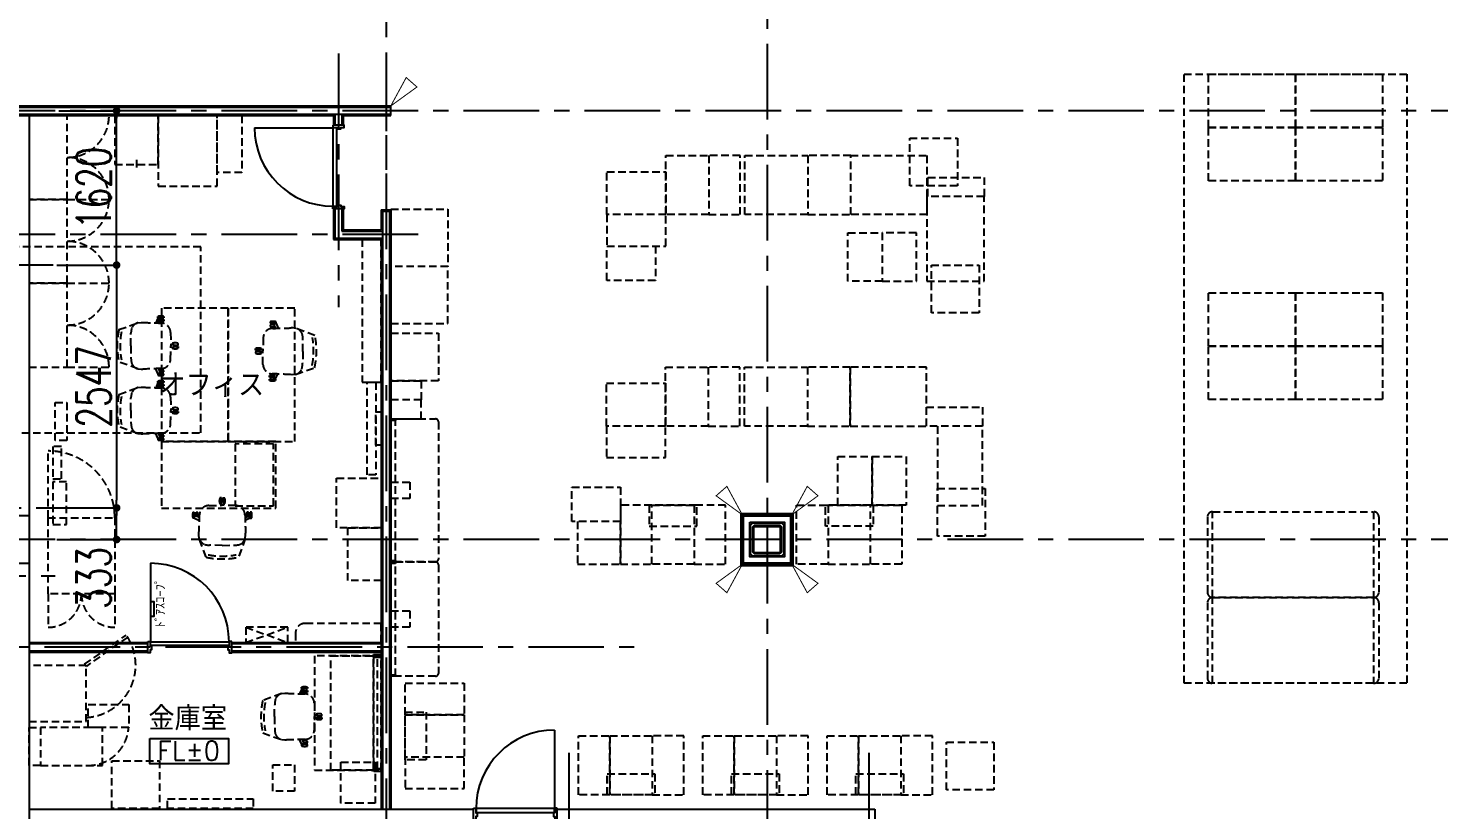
# Model space of a CAD drawing. Extents: x -119186 to 98821, y 1814 to 147180.
# Drawn here: x 23053 to 37861, y 29347 to 37548 of the extents above; entities that cross this region are included whole.
import ezdxf
from ezdxf.enums import TextEntityAlignment as Align

# ---------------------------------------------------------------- set-up
doc = ezdxf.new("R2010")
doc.units = 0
doc.header["$LTSCALE"] = 12.7
doc.header["$MEASUREMENT"] = 0
doc.header["$PDMODE"] = 1
doc.header["$PDSIZE"] = -2
for name, pattern in [('CENTER', [2, 1.25, -0.25, 0.25, -0.25]), ('DASH_0', [8, 6.299213, -1.700787]), ('HIDDEN2', [0.1875, 0.125, -0.0625])]:
    doc.linetypes.add(name, pattern=pattern)
doc.layers.get('0').update_dxf_attribs({"linetype": 'CONTINUOUS'})
doc.layers.get('DEFPOINTS').update_dxf_attribs({"color": 1, "linetype": 'CONTINUOUS'})
for name, color, linetype in [('50 zones', 3, 'CONTINUOUS'), ('80_SHELL_TEXT', 7, 'CONTINUOUS'), ('A_内装凡例', 7, 'CONTINUOUS'), ('A_寸法', 9, 'CONTINUOUS'), ('A_建築（下図）', 8, 'CONTINUOUS'), ('A_建築（什器）', 8, 'CONTINUOUS'), ('A_建築（建具）', 2, 'CONTINUOUS'), ('A_建築（新設・仕上げ）', 2, 'CONTINUOUS'), ('A_建築（軽鉄下地）', 8, 'CONTINUOUS'), ('A_通り芯', 8, 'CENTER')]:
    doc.layers.add(name, color=color, linetype=linetype)
doc.styles.add('Dim', font='simplex.shx', dxfattribs={"width": 0.7, "bigfont": 'extfont2.shx'})
doc.styles.add('MUSER', font='SIMPLEX.shx', dxfattribs={"height": 300, "bigfont": 'BIGFONT.shx'})
doc.styles.get("Standard").update_dxf_attribs({"font": 'txt', "bigfont": 'BIGFONT.SHX'})
doc.dimstyles.new('1-200', dxfattribs={"dimscale": 200, "dimtxt": 3, "dimasz": 1, "dimexe": 1, "dimexo": 1, "dimgap": 1, "dimtad": 1, "dimdec": 0, "dimtxsty": 'Dim', "dimblk": 'DOT', "dimcen": 2.5, "dimadec": 0, "dimazin": 0, "dimtfac": 1, "dimtdec": 0, "dimtix": 1, "dimtmove": 2, "dimatfit": 3, "dimldrblk": '引出線', "dimfxl": 1, "dimlwd": -1, "dimlwe": -1, "dimarcsym": 0})

# ---------------------------------------------------------------- blocks, each defined once
blk = doc.blocks.new('_Dot')
at = {"color": 0, "linetype": 'ByBlock', "lineweight": -2}
blk.add_line((-0.5, 0), (-1, 0), dxfattribs=at)
at = {"color": 0, "linetype": 'ByBlock', "const_width": 0.5}
blk.add_lwpolyline([(-0.25, 0, 1), (0.25, 0, 1)], format="xyb", close=True, dxfattribs=at)
blk = doc.blocks.new('*D31')
at = {"layer": 'A_寸法', "color": 0, "transparency": 16777216}
for p, q in [((23374, 36683), (23981, 36683)), ((23981, 35143), (23981, 36603)), ((23352, 35063), (23981, 35063))]:
    blk.add_line(p, q, dxfattribs=at)
at = {"layer": 'DEFPOINTS', "color": 0, "transparency": 16777216}
for p in [(23374, 36683), (23981, 36683), (23352, 35063)]:
    blk.add_point(p, dxfattribs=at)
at = {"layer": 'A_寸法', "color": 0, "transparency": 16777216, "xscale": 80, "yscale": 80, "zscale": 80}
for p, rotation in [((23981, 36683), 90), ((23981, 35063), 270)]:
    blk.add_blockref('_Dot', p, dxfattribs=dict(at, rotation=rotation))
at = {"layer": 'A_寸法', "color": 0, "transparency": 16777216, "insert": (23741, 35873), "char_height": 360, "attachment_point": 5, "rotation": 90, "style": 'Dim'}
blk.add_mtext('1620', dxfattribs=at)
blk = doc.blocks.new('引出線')
at = {"color": 0, "linetype": 'ByBlock'}
for points in [[(0, 0), (-1.96, -0.4)], [(-1, 0), (0, 0)]]:
    blk.add_lwpolyline(points, dxfattribs=at)
blk = doc.blocks.new('*D33')
at = {"layer": 'A_寸法', "color": 0, "transparency": 16777216}
for p, q in [((23352, 35063), (23981, 35063)), ((23981, 34983), (23981, 32595)), ((23374, 32515), (23981, 32515))]:
    blk.add_line(p, q, dxfattribs=at)
at = {"layer": 'DEFPOINTS', "color": 0, "transparency": 16777216}
for p in [(23352, 35063), (23374, 32515), (23981, 32515)]:
    blk.add_point(p, dxfattribs=at)
at = {"layer": 'A_寸法', "color": 0, "transparency": 16777216, "xscale": 80, "yscale": 80, "zscale": 80}
for p, rotation in [((23981, 35063), 90), ((23981, 32515), 270)]:
    blk.add_blockref('_Dot', p, dxfattribs=dict(at, rotation=rotation))
at = {"layer": 'A_寸法', "color": 0, "transparency": 16777216, "insert": (23741, 33789), "char_height": 360, "attachment_point": 5, "rotation": 90, "style": 'Dim'}
blk.add_mtext('2547', dxfattribs=at)
blk = doc.blocks.new('*D34')
at = {"layer": 'A_寸法', "color": 0, "transparency": 16777216}
for p, q in [((23374, 32515), (23981, 32515)), ((23981, 32263), (23981, 32435)), ((23352, 32183), (23981, 32183))]:
    blk.add_line(p, q, dxfattribs=at)
at = {"layer": 'DEFPOINTS', "color": 0, "transparency": 16777216}
for p in [(23374, 32515), (23981, 32515), (23352, 32183)]:
    blk.add_point(p, dxfattribs=at)
at = {"layer": 'A_寸法', "color": 0, "transparency": 16777216, "xscale": 80, "yscale": 80, "zscale": 80}
for p, rotation in [((23981, 32515), 90), ((23981, 32183), 270)]:
    blk.add_blockref('_Dot', p, dxfattribs=dict(at, rotation=rotation))
at = {"layer": 'A_寸法', "color": 0, "transparency": 16777216, "insert": (23741, 31780), "char_height": 360, "attachment_point": 5, "rotation": 90, "style": 'Dim'}
blk.add_mtext('333', dxfattribs=at)

msp = doc.modelspace()

# ---------------------------------------------------------------- linework, layer by layer
at = {"layer": '50 zones', "color": 8, "linetype": 'DASH_0', "ltscale": 2}
msp.add_lwpolyline([(26809.13, 36628.14), (26809.13, 35642.64)], dxfattribs=at)
at = {"layer": '80_SHELL_TEXT', "color": 8}
msp.add_lwpolyline([(24330.53, 30093.68), (25154.88, 30093.68), (25154.88, 29829.07), (24330.53, 29829.07)], close=True, dxfattribs=at)
at = {"layer": 'A_内装凡例', "color": 1, "true_color": 0xff0000, "const_width": 10.29}
for points in [[(26859.13, 36732.64), (27133.71, 36931.72), (27020.9, 37030.73), (26859.13, 36732.64)], [(30549.13, 32442.64), (30274.55, 32641.72), (30387.36, 32740.73), (30549.13, 32442.64)], [(31069.13, 32442.64), (31343.71, 32641.72), (31230.9, 32740.73), (31069.13, 32442.64)], [(30549.13, 31922.64), (30274.55, 31723.56), (30387.36, 31624.55), (30549.13, 31922.64)], [(31069.13, 31922.64), (31343.71, 31723.56), (31230.9, 31624.55), (31069.13, 31922.64)]]:
    msp.add_lwpolyline(points, dxfattribs=at)
at = {"layer": 'A_内装凡例', "color": 150, "true_color": 0x007fff, "const_width": 45.71}
msp.add_lwpolyline([(30549.13, 32442.64), (31069.13, 32442.64), (31069.13, 31922.64), (30549.13, 31922.64)], close=True, dxfattribs=at)
at = {"layer": 'A_建築（下図）', "color": 8}
for p, q in [((22556.63, 32435.14), (23061.63, 32435.14)), ((23061.63, 32435.14), (23061.63, 31930.14)), ((23061.63, 31930.14), (22556.63, 31930.14))]:
    msp.add_line(p, q, dxfattribs=at)
at = {"layer": 'A_建築（下図）', "color": 8, "flags": 128}
msp.add_lwpolyline([(30659.13, 32357.64), (30959.13, 32357.64), (30984.13, 32332.64), (30984.13, 32032.64), (30959.13, 32007.64), (30659.13, 32007.64), (30634.13, 32032.64), (30634.13, 32332.64), (30659.13, 32357.64)], close=True, dxfattribs=at)
at = {"layer": 'A_建築（下図）', "color": 8, "linetype": 'Continuous', "flags": 128}
for points in [[(30942.13, 32032.64), (30676.13, 32032.64), (30659.13, 32049.64), (30659.13, 32315.64), (30676.13, 32332.64), (30942.13, 32332.64), (30959.13, 32315.64), (30959.13, 32049.64), (30942.13, 32032.64)], [(30942.13, 32044.64), (30676.13, 32044.64), (30671.13, 32049.64), (30671.13, 32315.64), (30676.13, 32320.64), (30942.13, 32320.64), (30947.13, 32315.64), (30947.13, 32049.64), (30942.13, 32044.64)]]:
    msp.add_lwpolyline(points, close=True, dxfattribs=at)
at = {"layer": 'A_建築（什器）', "color": 8, "linetype": 'HIDDEN2', "ltscale": 50}
for p, q in [((23061.63, 36632.64), (23061.63, 35752.64)), ((23461.63, 36632.64), (23061.63, 36632.64)), ((23461.63, 36632.64), (23901.63, 36632.64)), ((23461.63, 35752.64), (23461.63, 36632.64)), ((24416.63, 36632.64), (23961.63, 36632.64)), ((23961.63, 36632.64), (23961.63, 36117.64)), ((25036.63, 36632.64), (24416.63, 36632.64)), ((24416.63, 36632.64), (24416.63, 35890.64)), ((24416.63, 36117.64), (24416.63, 36632.64)), ((25036.63, 36032.64), (25036.63, 36632.64)), ((25036.63, 36632.64), (25296.63, 36632.64)), ((25036.63, 35890.64), (25036.63, 36632.64)), ((25296.63, 36632.64), (25296.63, 36032.64)), ((24189.13, 36167.64), (24189.13, 36067.64)), ((23961.63, 36117.64), (24416.63, 36117.64)), ((25296.63, 36032.64), (25036.63, 36032.64)), ((24416.63, 35890.64), (25036.63, 35890.64)), ((23061.63, 35752.64), (23061.63, 34872.64)), ((23461.63, 35752.64), (23061.63, 35752.64)), ((23061.63, 35752.64), (23461.63, 35752.64)), ((23461.63, 35752.64), (23901.63, 35752.64)), ((23461.63, 35752.64), (23901.63, 35752.64)), ((23461.63, 34872.64), (23461.63, 35752.64)), ((24863.41, 35252.64), (21913.42, 35252.64)), ((24863.41, 33303.02), (24863.41, 35252.64)), ((26759.13, 35332.64), (26559.13, 35332.64)), ((26559.13, 35332.64), (26559.13, 33832.64)), ((26759.13, 33832.64), (26759.13, 35332.64)), ((23061.63, 34872.64), (23061.63, 33992.64)), ((23461.63, 34872.64), (23061.63, 34872.64)), ((23061.63, 34872.64), (23461.63, 34872.64)), ((23461.63, 34872.64), (23901.63, 34872.64)), ((23461.63, 34872.64), (23901.63, 34872.64)), ((23461.63, 33992.64), (23461.63, 34872.64)), ((24414.5, 34506.89), (24391.2, 34455.7)), ((24414, 34509.59), (24414, 34523.78)), ((24466.86, 34509.17), (24432.18, 34509.17)), ((24451.19, 34612.03), (24451.19, 33212.03)), ((25151.19, 34612.03), (24451.19, 34612.03)), ((24466.86, 34490.05), (24466.86, 34509.17)), ((24476.62, 34509.17), (24466.86, 34509.17)), ((24476.62, 34523.78), (24476.62, 34509.17)), ((25151.19, 34612.03), (25151.19, 33212.03)), ((25851.19, 34612.03), (25151.19, 34612.03)), ((25151.19, 33212.03), (25151.19, 34612.03)), ((25851.19, 33212.03), (25851.19, 34612.03)), ((24005.38, 34385.76), (24203.29, 34457.17)), ((24203.29, 34457.17), (24239.25, 34460.67)), ((24239.25, 34460.67), (24256.43, 34460.67)), ((24420.56, 34454.93), (24434.51, 34494.34)), ((24433.22, 34490.05), (24466.86, 34490.05)), ((24466.86, 34490.05), (24476.62, 34490.05)), ((24476.62, 34490.05), (24476.62, 34473.63)), ((24547.32, 34356.14), (24549.91, 34215.67)), ((25592.66, 34434.82), (25592.48, 34418.41)), ((25602.42, 34434.71), (25592.66, 34434.82)), ((25593.04, 34468.55), (25592.88, 34453.94)), ((25592.88, 34453.94), (25602.63, 34453.83)), ((25602.42, 34434.71), (25602.63, 34453.83)), ((25636.06, 34434.34), (25602.42, 34434.71)), ((25602.63, 34453.83), (25637.32, 34453.45)), ((25648.34, 34399.08), (25634.82, 34438.65)), ((25654.97, 34450.97), (25677.7, 34399.52)), ((25655.5, 34453.67), (25655.66, 34467.86)), ((25829.69, 34402.81), (25812.51, 34403)), ((25865.61, 34398.91), (25829.69, 34402.81)), ((26062.72, 34325.31), (25865.61, 34398.91)), ((24129.06, 34215.67), (24131.05, 34348.34)), ((24129.06, 34215.67), (24131.05, 34091.08)), ((24547.32, 34075.2), (24549.91, 34215.67)), ((24549.67, 34228.03), (24579.69, 34228.6)), ((24564.9, 34240.7), (24564.9, 34228.6)), ((24586.46, 34224.14), (24619.98, 34224.14)), ((24586.46, 34207.19), (24619.98, 34207.19)), ((24619.98, 34224.14), (24619.98, 34215.67)), ((24619.98, 34224.14), (24627.07, 34224.14)), ((24619.98, 34207.19), (24619.98, 34215.67)), ((24619.98, 34207.19), (24627.07, 34207.19)), ((24627.07, 34224.14), (24627.07, 34240.7)), ((24627.07, 34207.19), (24627.07, 34190.63)), ((25520.48, 34301.7), (25516.34, 34161.27)), ((25937.16, 34156.6), (25936.65, 34289.29)), ((24549.67, 34203.31), (24579.69, 34202.74)), ((24564.9, 34190.63), (24564.9, 34202.74)), ((25439.09, 34153.65), (25438.91, 34137.09)), ((25446.18, 34153.57), (25439.09, 34153.65)), ((25439.28, 34170.6), (25439.46, 34187.16)), ((25446.37, 34170.52), (25439.28, 34170.6)), ((25446.18, 34153.57), (25446.27, 34162.05)), ((25479.7, 34153.2), (25446.18, 34153.57)), ((25446.37, 34170.52), (25446.27, 34162.05)), ((25479.89, 34170.15), (25446.37, 34170.52)), ((25516.44, 34148.91), (25486.41, 34148.67)), ((25516.72, 34173.62), (25486.7, 34174.53)), ((25501.07, 34136.4), (25501.21, 34148.51)), ((25501.63, 34186.47), (25501.49, 34174.37)), ((25517.37, 34020.78), (25516.34, 34161.27)), ((25937.16, 34156.6), (25933.79, 34032.04)), ((23061.63, 33992.64), (23461.63, 33992.64)), ((23461.63, 33992.64), (23901.63, 33992.64)), ((24203.29, 33974.17), (24005.38, 34045.58)), ((24203.29, 33974.17), (24239.25, 33970.67)), ((24239.25, 33970.67), (24256.43, 33970.67)), ((24414.5, 33924.45), (24391.2, 33975.64)), ((24414, 33921.75), (24414, 33907.56)), ((24420.56, 33976.41), (24434.51, 33937)), ((24466.86, 33922.17), (24432.18, 33922.17)), ((24433.22, 33941.29), (24466.86, 33941.29)), ((24466.86, 33941.29), (24466.86, 33922.17)), ((24466.86, 33941.29), (24476.62, 33941.29)), ((24476.62, 33922.17), (24466.86, 33922.17)), ((24476.62, 33941.29), (24476.62, 33957.7)), ((24476.62, 33907.56), (24476.62, 33922.17)), ((25643.03, 33920.59), (25628.63, 33881.34)), ((25648.51, 33868.56), (25672.38, 33919.5)), ((25824.26, 33912.84), (25807.08, 33913.03)), ((25860.25, 33915.94), (25824.26, 33912.84)), ((25860.25, 33915.94), (26058.94, 33985.15)), ((24005.38, 33706.3), (24203.29, 33777.71)), ((24203.29, 33777.71), (24239.25, 33781.21)), ((24239.25, 33781.21), (24256.43, 33781.21)), ((24414.5, 33827.43), (24391.2, 33776.24)), ((24414, 33830.13), (24414, 33844.32)), ((24420.56, 33775.47), (24434.51, 33814.88)), ((24466.86, 33829.71), (24432.18, 33829.71)), ((24433.22, 33810.59), (24466.86, 33810.59)), ((24466.86, 33810.59), (24466.86, 33829.71)), ((24476.62, 33829.71), (24466.86, 33829.71)), ((24466.86, 33810.59), (24476.62, 33810.59)), ((24476.62, 33844.32), (24476.62, 33829.71)), ((24476.62, 33810.59), (24476.62, 33794.18)), ((25586.2, 33852.36), (25586.36, 33866.98)), ((25586.36, 33866.98), (25596.12, 33866.87)), ((25586.58, 33886.09), (25586.76, 33902.51)), ((25596.33, 33885.98), (25586.58, 33886.09)), ((25596.33, 33885.98), (25596.12, 33866.87)), ((25596.12, 33866.87), (25630.81, 33866.48)), ((25629.97, 33885.61), (25596.33, 33885.98)), ((25648.98, 33865.86), (25648.82, 33851.67)), ((26559.13, 33832.64), (26759.13, 33832.64)), ((26612.63, 32861.64), (26612.63, 33832.64)), ((26612.63, 33832.64), (26703.13, 33832.64)), ((26703.13, 33832.64), (26703.13, 32861.64)), ((23337.27, 33221.17), (23337.27, 33621.17)), ((23337.27, 33621.17), (23457.27, 33621.17)), ((23457.27, 33621.17), (23457.27, 33221.17)), ((24129.06, 33536.21), (24131.05, 33668.88)), ((24547.32, 33676.68), (24549.91, 33536.21)), ((24129.06, 33536.21), (24131.05, 33411.62)), ((24547.32, 33395.74), (24549.91, 33536.21)), ((24549.67, 33548.57), (24579.69, 33549.14)), ((24549.67, 33523.85), (24579.69, 33523.28)), ((24564.9, 33561.24), (24564.9, 33549.14)), ((24564.9, 33511.18), (24564.9, 33523.28)), ((24586.46, 33544.69), (24619.98, 33544.69)), ((24586.46, 33527.74), (24619.98, 33527.74)), ((24619.98, 33544.69), (24619.98, 33536.21)), ((24619.98, 33544.69), (24627.07, 33544.69)), ((24619.98, 33527.74), (24619.98, 33536.21)), ((24619.98, 33527.74), (24627.07, 33527.74)), ((24627.07, 33544.69), (24627.07, 33561.24)), ((24627.07, 33527.74), (24627.07, 33511.18)), ((26703.13, 33172.14), (26703.13, 33522.14)), ((26703.13, 33522.14), (26759.13, 33522.14)), ((26759.13, 33522.14), (26759.13, 33172.14)), ((24203.29, 33294.71), (24005.38, 33366.12)), ((26859.11, 33432.57), (26859.11, 31964.57)), ((21913.42, 33303.02), (24863.41, 33303.02)), ((23457.27, 33221.17), (23337.27, 33221.17)), ((24203.29, 33294.71), (24239.25, 33291.21)), ((24239.25, 33291.21), (24256.43, 33291.21)), ((24414.5, 33244.99), (24391.2, 33296.18)), ((24414, 33242.29), (24414, 33228.1)), ((24420.56, 33296.95), (24434.51, 33257.54)), ((24466.86, 33242.71), (24432.18, 33242.71)), ((24433.22, 33261.83), (24466.86, 33261.83)), ((25651.19, 33212.03), (24451.19, 33212.03)), ((24451.19, 33212.03), (24451.19, 32512.03)), ((24451.19, 33212.03), (25151.19, 33212.03)), ((24466.86, 33261.83), (24466.86, 33242.71)), ((24466.86, 33261.83), (24476.62, 33261.83)), ((24476.62, 33242.71), (24466.86, 33242.71)), ((24476.62, 33261.83), (24476.62, 33278.25)), ((24476.62, 33228.1), (24476.62, 33242.71)), ((25151.19, 33212.03), (25851.19, 33212.03)), ((25626.19, 33187.03), (25226.19, 33187.03)), ((25226.19, 33187.03), (25226.19, 32537.03)), ((25626.19, 32537.03), (25626.19, 33187.03)), ((25651.19, 32512.03), (25651.19, 33212.03)), ((26759.13, 33172.14), (26703.13, 33172.14)), ((23261.63, 32412.03), (23261.63, 33112.03)), ((23312.47, 33159.27), (23312.47, 32819.27)), ((23402.47, 33159.27), (23312.47, 33159.27)), ((23402.47, 32819.27), (23402.47, 33159.27)), ((23312.47, 32819.27), (23402.47, 32819.27)), ((23312.47, 32789.27), (23312.47, 32339.27)), ((23456.47, 32789.27), (23312.47, 32789.27)), ((23456.47, 32339.27), (23456.47, 32789.27)), ((26289.13, 32306.21), (26289.13, 32826.21)), ((26289.13, 32826.21), (26759.13, 32826.21)), ((26703.13, 32861.64), (26612.63, 32861.64)), ((26759.13, 32826.21), (26759.13, 32306.21)), ((25081.26, 32619.12), (25064.7, 32619.12)), ((25081.26, 32612.03), (25081.26, 32619.12)), ((25081.26, 32578.51), (25081.26, 32612.03)), ((25081.26, 32612.03), (25089.74, 32612.03)), ((25098.21, 32612.03), (25089.74, 32612.03)), ((25098.21, 32612.03), (25098.21, 32619.12)), ((25098.21, 32619.12), (25114.77, 32619.12)), ((25098.21, 32578.51), (25098.21, 32612.03)), ((24451.19, 32512.03), (25651.19, 32512.03)), ((24781.62, 32468.68), (24796.24, 32468.68)), ((24796.24, 32468.68), (24796.24, 32458.92)), ((24815.35, 32458.92), (24796.24, 32458.92)), ((24796.24, 32458.92), (24796.24, 32424.23)), ((24815.35, 32458.92), (24815.35, 32468.68)), ((24815.35, 32468.68), (24831.77, 32468.68)), ((24815.35, 32425.28), (24815.35, 32458.92)), ((24949.27, 32539.38), (25089.74, 32541.96)), ((25064.7, 32556.95), (25076.81, 32556.95)), ((25077.38, 32541.72), (25076.81, 32571.75)), ((25230.2, 32539.38), (25089.74, 32541.96)), ((25102.09, 32541.72), (25102.67, 32571.75)), ((25114.77, 32556.95), (25102.67, 32556.95)), ((25226.19, 32537.03), (25626.19, 32537.03)), ((25364.12, 32468.68), (25347.7, 32468.68)), ((25364.12, 32458.92), (25364.12, 32468.68)), ((25364.12, 32425.28), (25364.12, 32458.92)), ((25364.12, 32458.92), (25383.24, 32458.92)), ((25397.85, 32468.68), (25383.24, 32468.68)), ((25383.24, 32468.68), (25383.24, 32458.92)), ((25383.24, 32458.92), (25383.24, 32424.23)), ((23261.63, 31612.03), (23261.63, 32412.03)), ((23261.63, 32412.03), (23961.63, 32412.03)), ((23312.47, 32339.27), (23456.47, 32339.27)), ((23961.63, 32412.03), (23961.63, 31612.03)), ((24795.82, 32406.06), (24781.62, 32406.06)), ((24798.51, 32406.55), (24849.71, 32383.25)), ((24850.48, 32412.61), (24811.06, 32426.57)), ((25328.99, 32412.61), (25368.41, 32426.57)), ((25380.96, 32406.55), (25329.76, 32383.25)), ((25383.66, 32406.06), (25397.85, 32406.06)), ((26759.13, 32306.21), (26289.13, 32306.21)), ((26409.13, 31752.21), (26409.13, 32306.21)), ((26409.13, 32306.21), (26759.13, 32306.21)), ((26759.13, 32306.21), (26759.13, 31752.21)), ((35431.65, 32419.5), (35431.65, 31629.5)), ((37231.65, 32419.5), (37231.65, 31629.5)), ((24844.74, 32231.31), (24844.74, 32248.49)), ((24848.23, 32195.35), (24844.74, 32231.31)), ((24919.65, 31997.44), (24848.23, 32195.35)), ((25331.24, 32195.35), (25259.83, 31997.44)), ((25331.24, 32195.35), (25334.74, 32231.31)), ((25334.74, 32231.31), (25334.74, 32248.49)), ((25089.74, 32121.12), (24957.07, 32123.1)), ((25089.74, 32121.12), (25214.32, 32123.1)), ((26859.11, 31932.57), (26859.11, 30764.57)), ((26759.13, 31752.21), (26409.13, 31752.21)), ((23261.63, 31612.03), (23261.63, 31262.03)), ((23961.63, 31612.03), (23261.63, 31612.03)), ((23961.63, 31612.03), (23961.63, 31262.03)), ((35431.65, 31519.5), (35431.65, 30729.5)), ((37231.65, 31519.5), (37231.65, 30729.5)), ((25336.73, 31262.64), (25776.73, 31102.64)), ((25336.73, 31102.64), (25776.73, 31262.64)), ((25776.73, 31262.64), (25336.73, 31262.64)), ((25336.73, 31262.64), (25336.73, 31102.64)), ((25776.73, 31102.64), (25776.73, 31262.64)), ((26759.13, 31302.64), (25959.13, 31302.64)), ((26759.13, 31102.64), (26759.13, 31302.64)), ((23643.9, 30874.69), (24081.45, 31181.06)), ((24097.25, 31158.5), (23659.69, 30852.13)), ((25336.73, 31102.64), (25776.73, 31102.64)), ((25859.13, 31202.64), (25859.13, 31102.64)), ((25859.13, 31102.64), (26759.13, 31102.64)), ((26059.13, 30962.03), (26059.13, 29762.03)), ((26759.13, 30962.03), (26059.13, 30962.03)), ((26229.13, 29762.03), (26229.13, 30962.03)), ((26229.13, 30962.03), (26679.13, 30962.03)), ((26679.13, 30948.03), (26679.13, 30976.03)), ((26679.13, 30976.03), (26759.13, 30976.03)), ((26679.13, 30962.03), (26679.13, 29762.03)), ((26759.13, 30976.03), (26759.13, 30948.03)), ((26759.13, 29762.03), (26759.13, 30962.03)), ((23662.63, 30862.03), (23061.63, 30862.03)), ((23061.63, 30862.03), (23061.63, 30272.03)), ((23659.69, 30852.13), (23643.9, 30874.69)), ((23662.63, 30272.03), (23662.63, 30862.03)), ((26759.13, 30948.03), (26679.13, 30948.03)), ((26679.13, 29776.03), (26679.13, 30948.03)), ((26679.13, 30948.03), (26759.13, 30948.03)), ((26719.13, 29776.03), (26719.13, 30948.03)), ((26759.13, 30948.03), (26759.13, 29776.03)), ((25712.52, 30566.05), (25514.61, 30494.64)), ((25712.52, 30566.05), (25748.48, 30569.55)), ((25748.48, 30569.55), (25765.66, 30569.55)), ((25923.72, 30615.77), (25900.42, 30564.57)), ((25923.23, 30618.47), (25923.23, 30632.66)), ((25929.78, 30563.8), (25943.74, 30603.22)), ((25976.09, 30618.05), (25941.4, 30618.05)), ((25942.45, 30598.93), (25976.09, 30598.93)), ((25976.09, 30598.93), (25976.09, 30618.05)), ((25985.85, 30618.05), (25976.09, 30618.05)), ((25976.09, 30598.93), (25985.85, 30598.93)), ((25985.85, 30632.66), (25985.85, 30618.05)), ((25985.85, 30598.93), (25985.85, 30582.51)), ((23681.63, 30212.03), (23681.63, 30452.03)), ((23681.63, 30452.03), (24107.63, 30452.03)), ((24107.63, 30452.03), (24107.63, 30212.03)), ((25638.29, 30324.55), (25640.27, 30449.13)), ((26056.55, 30465.02), (26059.13, 30324.55)), ((23061.63, 30272.03), (23662.63, 30272.03)), ((23061.63, 30212.03), (23181.63, 30212.03)), ((23061.63, 29812.03), (23061.63, 30212.03)), ((23181.63, 30212.03), (23181.63, 29812.03)), ((23831.63, 30212.03), (23181.63, 30212.03)), ((23181.63, 30212.03), (23181.63, 29812.03)), ((24107.63, 30212.03), (23681.63, 30212.03)), ((23831.63, 29812.03), (23831.63, 30212.03)), ((25638.29, 30324.55), (25640.27, 30191.88)), ((26056.55, 30184.08), (26059.13, 30324.55)), ((26058.89, 30336.9), (26088.92, 30337.48)), ((26058.89, 30312.19), (26088.92, 30311.62)), ((26074.12, 30349.58), (26074.12, 30337.48)), ((26074.12, 30299.51), (26074.12, 30311.62)), ((26095.68, 30333.02), (26129.2, 30333.02)), ((26095.68, 30316.07), (26129.2, 30316.07)), ((26129.2, 30333.02), (26129.2, 30324.55)), ((26129.2, 30333.02), (26136.29, 30333.02)), ((26129.2, 30316.07), (26129.2, 30324.55)), ((26129.2, 30316.07), (26136.29, 30316.07)), ((26136.29, 30333.02), (26136.29, 30349.58)), ((26136.29, 30316.07), (26136.29, 30299.51)), ((25514.61, 30154.46), (25712.52, 30083.04)), ((25712.52, 30083.04), (25748.48, 30079.55)), ((25748.48, 30079.55), (25765.66, 30079.55)), ((25923.72, 30033.32), (25900.42, 30084.52)), ((25929.78, 30085.29), (25943.74, 30045.88)), ((25985.85, 30050.17), (25985.85, 30066.58)), ((25923.23, 30030.63), (25923.23, 30016.43)), ((25976.09, 30031.05), (25941.4, 30031.05)), ((25942.45, 30050.17), (25976.09, 30050.17)), ((25976.09, 30050.17), (25976.09, 30031.05)), ((25976.09, 30050.17), (25985.85, 30050.17)), ((25985.85, 30031.05), (25976.09, 30031.05)), ((25985.85, 30016.43), (25985.85, 30031.05)), ((23181.63, 29812.03), (23061.63, 29812.03)), ((23181.63, 29812.03), (23831.63, 29812.03)), ((23930.65, 29862.03), (24430.65, 29862.03)), ((23930.65, 29362.03), (23930.65, 29862.03)), ((24430.65, 29862.03), (24430.65, 29362.03)), ((25619.6, 29542.65), (25619.6, 29817.65)), ((25619.6, 29817.65), (25849.6, 29817.65)), ((25849.6, 29817.65), (25849.6, 29542.65)), ((26335.75, 29414.97), (26335.75, 29844.97)), ((26335.75, 29844.97), (26695.75, 29844.97)), ((26679.13, 29748.03), (26679.13, 29776.03)), ((26679.13, 29776.03), (26759.13, 29776.03)), ((26759.13, 29776.03), (26679.13, 29776.03)), ((26695.75, 29844.97), (26695.75, 29414.97)), ((26759.13, 29776.03), (26759.13, 29748.03)), ((26059.13, 29762.03), (26759.13, 29762.03)), ((26679.13, 29762.03), (26229.13, 29762.03)), ((26759.13, 29748.03), (26679.13, 29748.03)), ((25849.6, 29542.65), (25619.6, 29542.65)), ((24430.65, 29362.03), (23930.65, 29362.03)), ((24515.9, 29362.03), (24515.9, 29462.29)), ((24515.9, 29462.29), (25415.9, 29462.29)), ((25415.9, 29362.03), (24515.9, 29362.03)), ((25415.9, 29462.29), (25415.9, 29362.03)), ((26695.75, 29414.97), (26335.75, 29414.97))]:
    msp.add_line(p, q, dxfattribs=at)
for points in [[(35186.65, 37067.39), (37526.65, 37067.39), (37526.65, 30674.5), (35186.65, 30674.5)], [(35444.65, 37067.39), (36356.65, 37067.39), (36356.65, 36507.39), (35444.65, 36507.39)], [(36356.65, 37067.39), (37268.65, 37067.39), (37268.65, 36507.39), (36356.65, 36507.39)], [(35444.65, 36507.39), (36356.65, 36507.39), (36356.65, 35947.39), (35444.65, 35947.39)], [(36356.65, 36507.39), (37268.65, 36507.39), (37268.65, 35947.39), (36356.65, 35947.39)], [(32306.87, 36394.3), (32806.87, 36394.3), (32806.87, 35894.3), (32306.87, 35894.3)], [(29747.13, 36212.64), (30197.13, 36212.64), (30197.13, 35592.64), (29747.13, 35592.64)], [(30197.13, 35592.64), (30527.13, 35592.64), (30527.13, 36212.64), (30197.13, 36212.64)], [(30577.13, 36212.64), (31237.13, 36212.64), (31237.13, 35592.64), (30577.13, 35592.64)], [(31237.13, 35592.64), (31687.13, 35592.64), (31687.13, 36212.64), (31237.13, 36212.64)], [(31687.13, 36212.64), (32487.13, 36212.64), (32487.13, 35592.64), (31687.13, 35592.64)], [(29127.13, 36042.64), (29747.13, 36042.64), (29747.13, 35592.64), (29127.13, 35592.64)], [(32497.13, 35982.64), (33087.13, 35982.64), (33087.13, 35782.64), (32497.13, 35782.64)], [(33087.13, 35782.64), (32487.13, 35782.64), (32487.13, 34892.64), (33087.13, 34892.64)], [(26859.11, 35648.57), (27459.1, 35648.57), (27459.1, 35048.57), (26859.11, 35048.57)], [(29747.13, 35592.64), (29127.13, 35592.64), (29127.13, 35262.64), (29747.13, 35262.64)], [(31658.27, 35402.64), (32018.27, 35402.64), (32018.27, 34892.64), (31658.27, 34892.64)], [(32018.27, 34892.64), (32378.27, 34892.64), (32378.27, 35402.64), (32018.27, 35402.64)], [(29127.13, 35262.64), (29637.13, 35262.64), (29637.13, 34902.64), (29127.13, 34902.64)], [(27459.1, 35048.57), (26859.11, 35048.57), (26859.11, 34448.57), (27459.1, 34448.57)], [(32534.63, 35062.64), (33034.63, 35062.64), (33034.63, 34562.64), (32534.63, 34562.64)], [(35444.65, 34770.95), (36356.65, 34770.95), (36356.65, 34210.95), (35444.65, 34210.95)], [(36356.65, 34770.95), (37268.65, 34770.95), (37268.65, 34210.95), (36356.65, 34210.95)], [(26859.11, 34348.57), (27359.11, 34348.57), (27359.11, 33848.57), (26859.11, 33848.57)], [(35444.65, 34210.95), (36356.65, 34210.95), (36356.65, 33650.95), (35444.65, 33650.95)], [(36356.65, 34210.95), (37268.65, 34210.95), (37268.65, 33650.95), (36356.65, 33650.95)], [(29742.13, 33992.64), (30192.13, 33992.64), (30192.13, 33372.64), (29742.13, 33372.64)], [(30192.13, 33372.64), (30522.13, 33372.64), (30522.13, 33992.64), (30192.13, 33992.64)], [(30572.13, 33992.64), (31232.13, 33992.64), (31232.13, 33372.64), (30572.13, 33372.64)], [(31682.13, 33992.64), (31232.13, 33992.64), (31232.13, 33372.64), (31682.13, 33372.64)], [(31682.13, 33372.64), (32482.13, 33372.64), (32482.13, 33992.64), (31682.13, 33992.64)], [(26859.11, 33848.57), (27179.11, 33848.57), (27179.11, 33648.57), (26859.11, 33648.57)], [(29122.13, 33822.64), (29742.13, 33822.64), (29742.13, 33372.64), (29122.13, 33372.64)], [(27179.11, 33648.57), (26859.11, 33648.57), (26859.11, 33448.57), (27179.11, 33448.57)], [(32482.13, 33572.64), (33072.13, 33572.64), (33072.13, 33372.64), (32482.13, 33372.64)], [(26859.11, 33432.57), (26859.11, 33448.57), (26909.11, 33448.57), (26909.11, 33432.57)], [(29742.13, 33372.64), (29122.13, 33372.64), (29122.13, 33042.64), (29742.13, 33042.64)], [(32597.13, 32539.64), (33072.13, 32539.64), (33072.13, 33372.64), (32597.13, 33372.64)], [(31551.03, 33052.64), (31911.03, 33052.64), (31911.03, 32542.64), (31551.03, 32542.64)], [(31911.03, 33052.64), (32271.03, 33052.64), (32271.03, 32542.64), (31911.03, 32542.64)], [(26859.11, 32613.57), (26859.11, 32783.57), (27059.11, 32783.57), (27059.11, 32613.57)], [(28759.13, 32732.64), (29269.13, 32732.64), (29269.13, 32372.64), (28759.13, 32372.64)], [(32597.13, 32719.64), (33097.13, 32719.64), (33097.13, 32219.64), (32597.13, 32219.64)], [(29269.13, 31922.64), (29599.13, 31922.64), (29599.13, 32542.64), (29269.13, 32542.64)], [(30071.63, 32542.64), (29571.63, 32542.64), (29571.63, 32322.64), (30071.63, 32322.64)], [(29599.13, 32542.64), (30044.13, 32542.64), (30044.13, 31922.64), (29599.13, 31922.64)], [(30044.13, 31922.64), (30374.13, 31922.64), (30374.13, 32542.64), (30044.13, 32542.64)], [(31119.11, 32542.64), (31449.11, 32542.64), (31449.11, 31922.64), (31119.11, 31922.64)], [(31921.61, 32322.64), (31421.61, 32322.64), (31421.61, 32542.64), (31921.61, 32542.64)], [(31449.11, 31922.64), (31894.11, 31922.64), (31894.11, 32542.64), (31449.11, 32542.64)], [(31894.11, 32542.64), (32224.11, 32542.64), (32224.11, 31922.64), (31894.11, 31922.64)], [(35486.65, 32474.5), (37176.65, 32474.5), (37176.65, 31574.5), (35486.65, 31574.5)], [(29269.13, 32372.64), (28819.13, 32372.64), (28819.13, 31922.64), (29269.13, 31922.64)], [(26859.11, 31948.57), (26859.11, 31964.57), (26909.11, 31964.57), (26909.11, 31948.57)], [(26859.11, 31932.57), (26859.11, 31948.57), (26909.11, 31948.57), (26909.11, 31932.57)], [(35486.65, 31574.5), (37176.65, 31574.5), (37176.65, 30674.5), (35486.65, 30674.5)], [(26859.11, 31263.57), (26859.11, 31433.57), (27059.11, 31433.57), (27059.11, 31263.57)], [(26859.11, 30748.57), (26859.11, 30764.57), (26909.11, 30764.57), (26909.11, 30748.57)], [(27009.11, 30674.64), (27629.11, 30674.64), (27629.11, 30344.64), (27009.11, 30344.64)], [(27009.11, 30372.14), (27229.11, 30372.14), (27229.11, 29872.14), (27009.11, 29872.14)], [(27009.11, 30344.64), (27629.11, 30344.64), (27629.11, 29899.64), (27009.11, 29899.64)], [(28829.11, 29504.5), (28829.11, 30124.5), (29159.11, 30124.5), (29159.11, 29504.5)], [(29159.11, 29504.5), (29159.11, 30124.5), (29604.11, 30124.5), (29604.11, 29504.5)], [(29934.11, 29504.5), (29934.11, 30124.5), (29604.11, 30124.5), (29604.11, 29504.5)], [(30134.11, 29504.5), (30134.11, 30124.5), (30464.11, 30124.5), (30464.11, 29504.5)], [(30464.11, 29504.5), (30464.11, 30124.5), (30909.11, 30124.5), (30909.11, 29504.5)], [(31239.11, 29504.5), (31239.11, 30124.5), (30909.11, 30124.5), (30909.11, 29504.5)], [(31439.11, 29504.5), (31439.11, 30124.5), (31769.11, 30124.5), (31769.11, 29504.5)], [(31769.11, 29504.5), (31769.11, 30124.5), (32214.11, 30124.5), (32214.11, 29504.5)], [(32544.11, 29504.5), (32544.11, 30124.5), (32214.11, 30124.5), (32214.11, 29504.5)], [(32691.4, 30055.53), (33191.4, 30055.53), (33191.4, 29555.53), (32691.4, 29555.53)], [(27009.11, 29569.64), (27629.11, 29569.64), (27629.11, 29899.64), (27009.11, 29899.64)], [(29131.61, 29504.5), (29131.61, 29724.5), (29631.61, 29724.5), (29631.61, 29504.5)], [(30436.61, 29504.5), (30436.61, 29724.5), (30936.61, 29724.5), (30936.61, 29504.5)], [(31741.61, 29504.5), (31741.61, 29724.5), (32241.61, 29724.5), (32241.61, 29504.5)]]:
    msp.add_lwpolyline(points, close=True, dxfattribs=at)
for points in [[(26909.11, 31948.57), (26909.11, 33448.57), (27329.11, 33448.57, -0.41421356), (27359.11, 33418.57), (27359.11, 31978.57, -0.41421356), (27329.11, 31948.57)], [(26909.11, 30748.57), (26909.11, 31948.57), (27329.11, 31948.57, -0.41421356), (27359.11, 31918.57), (27359.11, 30778.57, -0.41421356), (27329.11, 30748.57)]]:
    msp.add_lwpolyline(points, format="xyb", close=True, dxfattribs=at)
for centre, radius, start, end in [((23461.63, 36632.64), 440, 270, 0), ((23461.63, 35752.64), 440, 0, 90), ((23461.63, 35752.64), 440, 270, 0), ((23461.63, 34872.64), 440, 0, 90), ((23461.63, 34872.64), 440, 270, 0), ((24445.31, 34407.39), 120.53, 74.943455, 105.056545), ((24423.2, 34498.53), 12.07, 339.696183, 136.125341), ((23461.63, 33992.64), 440, 0, 90), ((24776.82, 34215.67), 789.97, 167.566185, 192.433815), ((24776.82, 34215.67), 759.97, 168.804454, 191.195546), ((24351.44, 34341.09), 220.51, 164.081998, 178.115355), ((24232.2, 34359.42), 101.94, 106.47518, 155.577346), ((24608.64, 42177), 7724.37, 267.386573, 268.818734), ((24436.89, 34720.48), 250.03, 268.631115, 279.143814), ((24447.34, 34354.3), 100, 1.053766, 88.818734), ((25620.44, 34298.75), 100, 90.545639, 178.310608), ((25634.95, 34664.8), 250.03, 260.220559, 270.733258), ((25623.06, 34351.82), 120.53, 74.307828, 104.420918), ((25545.93, 42122.77), 7724.37, 270.545639, 271.9778), ((25646.18, 34442.71), 12.07, 43.239032, 199.66819), ((25835.62, 34301.48), 101.94, 23.787027, 72.889193), ((24595.98, 34160.18), 86.31, 68.890753, 111.109247), ((24572.77, 34216.72), 13.75, 355.594253, 59.753169), ((24572.77, 34214.61), 13.75, 300.246831, 4.405747), ((25716.19, 34284.48), 220.51, 1.249018, 15.282375), ((25289.44, 34163.79), 759.97, 348.168827, 10.559919), ((25289.44, 34163.79), 789.97, 346.930558, 11.798188), ((24421.52, 34099.36), 290.59, 181.631543, 193.854245), ((24447.34, 34077.04), 100, 271.181266, 358.946234), ((24595.98, 34271.15), 86.31, 248.890753, 291.109247), ((25470.88, 34217.26), 86.31, 248.255126, 290.47362), ((25469.65, 34106.3), 86.31, 68.255126, 110.47362), ((25493.47, 34160.47), 13.75, 174.958626, 239.117542), ((25493.49, 34162.58), 13.75, 119.611204, 183.77012), ((24232.2, 34071.92), 101.94, 204.422654, 253.52482), ((24608.64, 26254.34), 7724.37, 91.181266, 92.613427), ((24423.2, 33932.81), 12.07, 223.874659, 20.303817), ((24436.89, 33710.86), 250.03, 80.856186, 91.368885), ((25617.36, 34021.51), 100, 180.418139, 268.183107), ((25369.29, 26201.08), 7724.37, 86.750946, 88.183107), ((25832.43, 34014.01), 101.94, 285.839553, 334.941719), ((25643.43, 34043.54), 290.59, 345.510128, 357.73283), ((24232.2, 33679.96), 101.94, 106.47518, 155.577346), ((24608.64, 41497.54), 7724.37, 267.386573, 268.818734), ((24445.31, 34023.95), 120.53, 254.943455, 285.056545), ((24445.31, 33727.93), 120.53, 74.943455, 105.056545), ((24423.2, 33819.07), 12.07, 339.696183, 136.125341), ((24436.89, 34041.02), 250.03, 268.631115, 279.143814), ((24447.34, 33674.84), 100, 1.053766, 88.818734), ((25618.8, 33968.4), 120.53, 254.307828, 284.420918), ((25623.75, 33655.23), 250.03, 87.995488, 98.508187), ((25639.9, 33877.02), 12.07, 159.060556, 315.489714), ((24776.82, 33536.21), 789.97, 167.566185, 192.433815), ((24776.82, 33536.21), 759.97, 168.804454, 191.195546), ((24351.44, 33661.63), 220.51, 164.081998, 178.115355), ((24595.98, 33480.73), 86.31, 68.890753, 111.109247), ((24595.98, 33591.69), 86.31, 248.890753, 291.109247), ((24572.77, 33537.27), 13.75, 355.594253, 59.753169), ((24572.77, 33535.15), 13.75, 300.246831, 4.405747), ((24421.52, 33419.9), 290.59, 181.631543, 193.854245), ((24232.2, 33392.46), 101.94, 204.422654, 253.52482), ((24447.34, 33397.58), 100, 271.181266, 358.946234), ((24608.64, 25574.88), 7724.37, 91.181266, 92.613427), ((24445.31, 33344.49), 120.53, 254.943455, 285.056545), ((24423.2, 33253.35), 12.07, 223.874659, 20.303817), ((24436.89, 33031.4), 250.03, 80.856186, 91.368885), ((23261.63, 32412.03), 700, 0, 90), ((25145.22, 32588.04), 86.31, 158.890753, 201.109247), ((25088.68, 32564.82), 13.75, 85.594253, 149.753169), ((25090.79, 32564.82), 13.75, 30.246831, 94.405747), ((25034.25, 32588.04), 86.31, 338.890753, 21.109247), ((24898.02, 32437.37), 120.53, 164.943455, 195.056545), ((24584.92, 32428.95), 250.03, 358.631115, 9.143814), ((17128.4, 32600.7), 7724.37, 357.386573, 358.818734), ((24951.11, 32439.39), 100, 91.053766, 178.818734), ((25228.37, 32439.39), 100, 1.181266, 88.946234), ((33051.07, 32600.7), 7724.37, 181.181266, 182.613427), ((25594.55, 32428.95), 250.03, 170.856186, 181.368885), ((25281.46, 32437.37), 120.53, 344.943455, 15.056545), ((35486.65, 32419.5), 55, 90, 180), ((37176.65, 32419.5), 55, 0, 90), ((24806.88, 32415.25), 12.07, 69.696183, 226.125341), ((25372.6, 32415.25), 12.07, 313.874659, 110.303817), ((24945.99, 32224.26), 101.94, 196.47518, 245.577346), ((25233.48, 32224.26), 101.94, 294.422654, 343.52482), ((24964.32, 32343.49), 220.51, 254.081998, 268.115355), ((25089.74, 32768.87), 789.97, 257.566185, 282.433815), ((25089.74, 32768.87), 759.97, 258.804454, 281.195546), ((25206.05, 32413.57), 290.59, 271.631543, 283.854245), ((23261.63, 31612.03), 350, 270, 0), ((23961.63, 31612.03), 350, 180, 270), ((35486.65, 31629.5), 55, 180, 270), ((35486.65, 31519.5), 55, 90, 180), ((37176.65, 31629.5), 55, 270, 0), ((37176.65, 31519.5), 55, 0, 90), ((25959.13, 31202.64), 100, 90, 180), ((23630.38, 30865.2), 550.66, 273.357466, 35.00153), ((35486.65, 30729.5), 55, 180, 270), ((37176.65, 30729.5), 55, 270, 0), ((25930.74, 30440.86), 290.59, 166.145755, 178.368457), ((25741.43, 30468.29), 101.94, 106.47518, 155.577346), ((26117.87, 38285.88), 7724.37, 267.386573, 268.818734), ((25954.54, 30516.27), 120.53, 74.943455, 105.056545), ((25932.42, 30607.41), 12.07, 339.696183, 136.125341), ((25946.11, 30829.36), 250.03, 268.631115, 279.143814), ((25956.56, 30463.18), 100, 1.053766, 88.818734), ((26286.04, 30324.55), 789.97, 167.566185, 192.433815), ((26286.04, 30324.55), 759.97, 168.804454, 191.195546), ((23681, 30239.54), 427.51, 270.083936, 356.310256), ((26105.21, 30269.06), 86.31, 68.890753, 111.109247), ((26105.21, 30380.03), 86.31, 248.890753, 291.109247), ((26081.99, 30325.6), 13.75, 355.594253, 59.753169), ((26081.99, 30323.49), 13.75, 300.246831, 4.405747), ((25860.66, 30199.13), 220.51, 181.884645, 195.918002), ((25741.43, 30180.8), 101.94, 204.422654, 253.52482), ((26117.87, 22363.21), 7724.37, 91.181266, 92.613427), ((25946.11, 29819.73), 250.03, 80.856186, 91.368885), ((25956.56, 30185.92), 100, 271.181266, 358.946234), ((25954.54, 30132.83), 120.53, 254.943455, 285.056545), ((25932.42, 30041.69), 12.07, 223.874659, 20.303817)]:
    msp.add_arc(centre, radius, start, end, dxfattribs=at)
at = {"layer": 'A_建築（建具）', "color": 8}
for p, q in [((25428.13, 36504.64), (26252.13, 36504.64)), ((24336.71, 31933.64), (24336.71, 31109.64)), ((28577.88, 30183.64), (28577.88, 29359.64))]:
    msp.add_line(p, q, dxfattribs=at)
for points in [[(26249.13, 36532.64), (26249.13, 36507.64), (26295.13, 36507.64), (26295.13, 36492.64), (26335.13, 36492.64), (26335.13, 36507.64), (26369.13, 36507.64), (26369.13, 36532.64), (26249.13, 36532.64)], [(26249.13, 35652.64), (26249.13, 35677.64), (26295.13, 35677.64), (26295.13, 35692.64), (26335.13, 35692.64), (26335.13, 35677.64), (26369.13, 35677.64), (26369.13, 35652.64), (26249.13, 35652.64)], [(24308.71, 31112.64), (24333.71, 31112.64), (24333.71, 31066.64), (24348.71, 31066.64), (24348.71, 31026.64), (24333.71, 31026.64), (24333.71, 30992.64), (24308.71, 30992.64), (24308.71, 31112.64)], [(25188.71, 31112.64), (25163.71, 31112.64), (25163.71, 31066.64), (25148.71, 31066.64), (25148.71, 31026.64), (25163.71, 31026.64), (25163.71, 30992.64), (25188.71, 30992.64), (25188.71, 31112.64)], [(27725.88, 29362.64), (27750.88, 29362.64), (27750.88, 29316.64), (27765.88, 29316.64), (27765.88, 29276.64), (27750.88, 29276.64), (27750.88, 29242.64), (27725.88, 29242.64), (27725.88, 29362.64)], [(28605.88, 29362.64), (28580.88, 29362.64), (28580.88, 29316.64), (28565.88, 29316.64), (28565.88, 29276.64), (28580.88, 29276.64), (28580.88, 29242.64), (28605.88, 29242.64), (28605.88, 29362.64)]]:
    msp.add_lwpolyline(points, dxfattribs=at)
for points in [[(26252.13, 36504.64), (26252.13, 35680.64), (26292.13, 35680.64), (26292.13, 36504.64)], [(24336.71, 31377.92), (24376.71, 31377.92), (24376.71, 31527.92), (24336.71, 31527.92)], [(24336.71, 31109.64), (25160.71, 31109.64), (25160.71, 31069.64), (24336.71, 31069.64)], [(28577.88, 29359.64), (27753.88, 29359.64), (27753.88, 29319.64), (28577.88, 29319.64)]]:
    msp.add_lwpolyline(points, close=True, dxfattribs=at)
for centre, start, end in [((26252.13, 36504.64), 180, 270), ((24336.71, 31109.64), 0, 90), ((28577.88, 29359.64), 90, 180)]:
    msp.add_arc(centre, 824, start, end, dxfattribs=at)
at = {"layer": 'A_建築（新設・仕上げ）', "color": 8}
for p, q in [((15659.13, 36732.64), (26859.13, 36732.64)), ((26859.13, 36632.64), (26859.13, 36732.64)), ((15659.13, 36632.64), (26259.13, 36632.64)), ((23061.63, 36632.64), (23061.63, 32435.14)), ((26259.13, 36632.64), (26259.13, 36532.64)), ((26359.13, 36632.64), (26359.13, 36532.64)), ((26359.13, 36632.64), (26859.13, 36632.64)), ((26259.13, 35652.64), (26259.13, 35332.64)), ((26359.13, 35652.64), (26359.13, 35432.64)), ((26759.13, 35642.64), (26759.13, 35432.64)), ((26759.13, 35642.64), (26859.13, 35642.64)), ((26859.13, 35642.64), (26859.13, 29352.64)), ((26359.13, 35432.64), (26759.13, 35432.64)), ((26259.13, 35332.64), (26759.13, 35332.64)), ((26759.13, 35332.64), (26759.13, 29352.64)), ((23061.63, 31930.14), (23061.63, 26852.64)), ((23061.63, 31102.64), (24308.71, 31102.64)), ((25188.71, 31102.64), (26759.13, 31102.64)), ((23061.63, 31002.64), (24308.71, 31002.64)), ((25188.71, 31002.64), (26759.13, 31002.64)), ((23061.63, 29352.64), (27725.88, 29352.64)), ((28605.88, 29352.64), (31941.63, 29352.64)), ((31941.63, 29352.64), (31941.63, 25195.14))]:
    msp.add_line(p, q, dxfattribs=at)
msp.add_lwpolyline([(30549.13, 32442.64), (31069.13, 32442.64), (31069.13, 31922.64), (30549.13, 31922.64)], close=True, dxfattribs=at)
at = {"layer": 'A_建築（軽鉄下地）', "color": 8, "ltscale": 50}
for p, q in [((15671.63, 36720.14), (26859.13, 36720.14)), ((15671.63, 36645.14), (26859.13, 36645.14)), ((26271.63, 36645.14), (26271.63, 36532.64)), ((26346.63, 36645.14), (26346.63, 36532.64)), ((26271.63, 35652.64), (26271.63, 35345.14)), ((26346.63, 35652.64), (26346.63, 35420.14)), ((26771.63, 35630.14), (26771.63, 29352.64)), ((26771.63, 35630.14), (26846.63, 35630.14)), ((26846.63, 35630.14), (26846.63, 29352.64)), ((26346.63, 35420.14), (26771.63, 35420.14)), ((26271.63, 35345.14), (26771.63, 35345.14)), ((23061.63, 31090.14), (24308.71, 31090.14)), ((23061.63, 31015.14), (24308.71, 31015.14)), ((25188.71, 31090.14), (26759.13, 31090.14)), ((25188.71, 31015.14), (26759.13, 31015.14))]:
    msp.add_line(p, q, dxfattribs=at)
at = {"layer": 'A_建築（軽鉄下地）', "color": 8}
for points in [[(30561.63, 32430.14), (31056.63, 32430.14), (31056.63, 31935.14), (30561.63, 31935.14)], [(30626.63, 32365.14), (30991.63, 32365.14), (30991.63, 32000.14), (30626.63, 32000.14)]]:
    msp.add_lwpolyline(points, close=True, dxfattribs=at)
at = {"layer": 'A_通り芯', "color": 8, "ltscale": 50}
for p, q in [((30809.13, 51353.91), (30809.13, 14059.15)), ((26809.13, 38564.56), (26809.13, 28845.16)), ((26309.13, 37283.35), (26309.13, 34619.49)), ((7302.23, 36685.49), (64437.08, 36685.49)), ((7302.23, 35385.49), (27147.8, 35385.49)), ((15184.19, 35065.49), (23314.5, 35065.49)), ((15516.56, 32515.49), (23676.11, 32515.49)), ((7302.23, 32185.49), (64437.08, 32185.49)), ((19378.03, 31800.49), (23335.57, 31800.49)), ((21953.14, 31055.49), (29419.84, 31055.49)), ((28729.13, 29943.85), (28729.13, 24166.65)), ((31879.13, 29945.62), (31879.13, 14059.15))]:
    msp.add_line(p, q, dxfattribs=at)

# ---------------------------------------------------------------- texts
at = {"layer": '80_SHELL_TEXT', "color": 8}
for s, height, p in [('オフィス', 250, (24430.38, 33929.07)), ('金庫室', 250, (24314.59, 30430.74)), ('FL±0', 200, (24405.62, 30066.28))]:
    msp.add_text(s, height=height, dxfattribs=at).set_placement(p, align=Align.TOP_LEFT)
at = {"layer": 'A_建築（什器）', "color": 8, "linetype": 'HIDDEN2', "ltscale": 50, "style": 'MUSER', "flags": 3}
msp.add_attdef('CODE', (24416.63, 36632.64), 'AC4518SS', height=0.01, rotation=180, dxfattribs=at)
at = {"layer": 'A_建築（建具）', "color": 8}
msp.add_text('ﾄﾞｱｽｺｰﾌﾟ', height=100, rotation=90, dxfattribs=at).set_placement((24395.04, 31258.86), align=Align.TOP_LEFT)

# ---------------------------------------------------------------- dimensions: what is measured, and where the dimension line sits
at = {"layer": 'A_寸法', "color": 8}
dim = msp.add_linear_dim(base=(23980.68, 36682.64), p1=(23352.26, 35062.64), p2=(23374.41, 36682.64), angle=90, dimstyle='1-200', override={"dimtxt": 1.8, "dimasz": 0.4, "dimexe": 0, "dimexo": 0, "dimgap": 0.3}, dxfattribs=at)
dim.commit()
dim.dimension.update_dxf_attribs({"geometry": '*D31', "text_midpoint": (23740.68, 35872.64)})
dim = msp.add_linear_dim(base=(23980.68, 32515.14), p1=(23352.26, 35062.64), p2=(23374.41, 32515.14), angle=270, text='2547', dimstyle='1-200', override={"dimtxt": 1.8, "dimasz": 0.4, "dimexe": 0, "dimexo": 0, "dimgap": 0.3}, dxfattribs=at)
dim.commit()
dim.dimension.update_dxf_attribs({"geometry": '*D33', "text_midpoint": (23740.68, 33788.89)})
dim = msp.add_linear_dim(base=(23980.68198405, 32515.13847156), p1=(23352.25527295, 32182.63847156), p2=(23374.41223213, 32515.13847156), angle=90, dimstyle='1-200', override={"dimtxt": 1.8, "dimasz": 0.4, "dimexe": 0, "dimexo": 0, "dimgap": 0.3}, dxfattribs=at)
dim.commit()
dim.dimension.update_dxf_attribs({"geometry": '*D34', "text_midpoint": (23740.68198405, 31779.94383804), "dimtype": 160})

doc.saveas('drawing.dxf')
